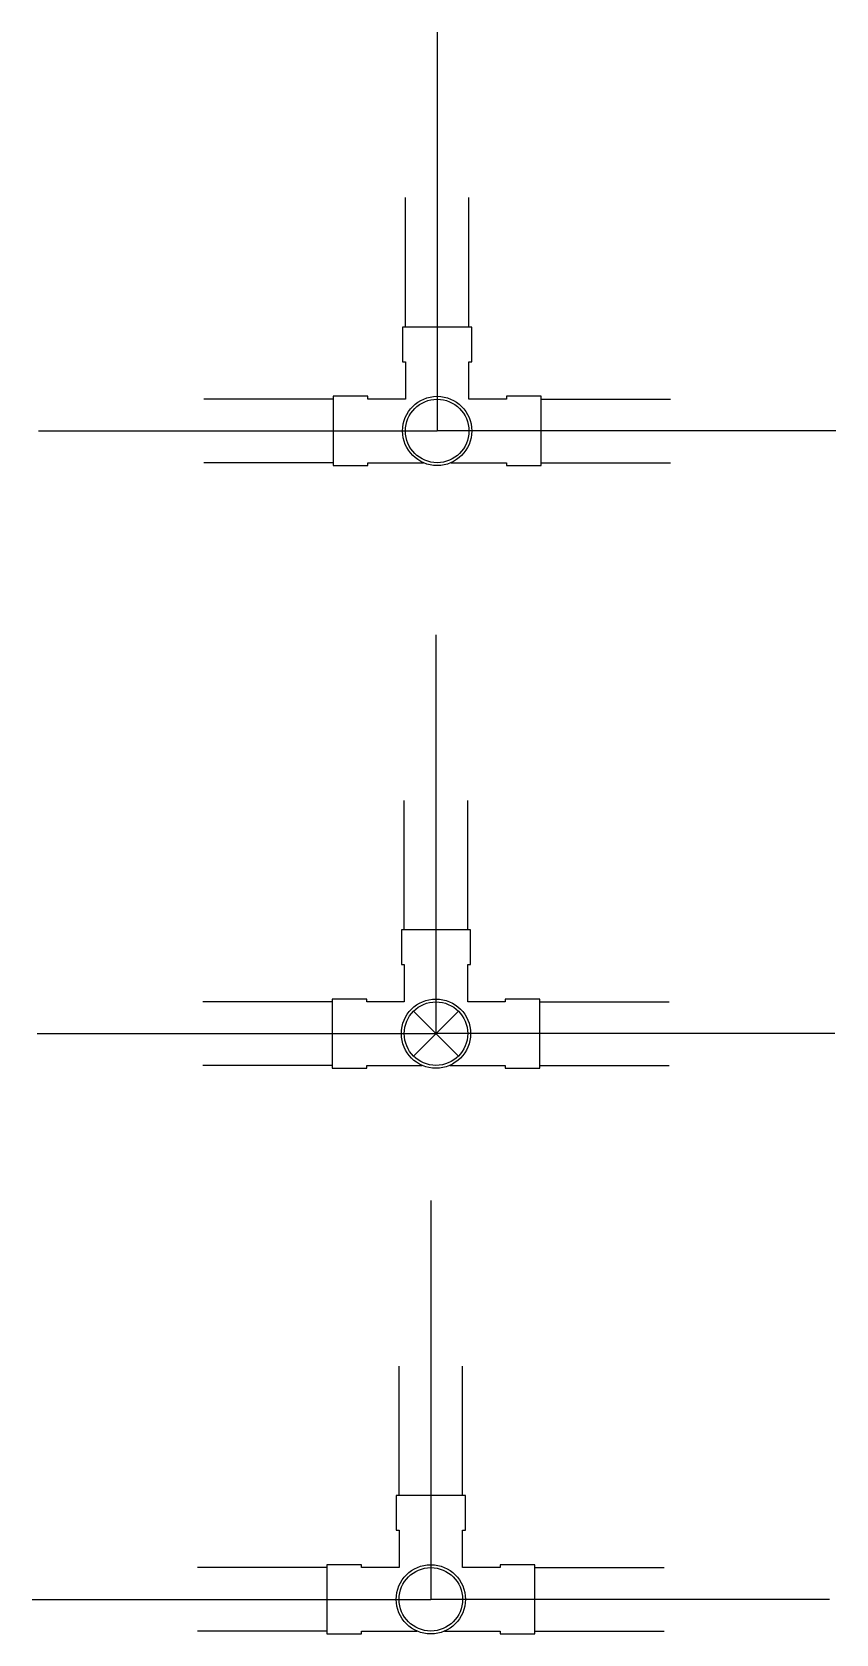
# Model space of a CAD drawing. Header units: inches. Extents: x 7 to 317, y -226 to 200.
# Drawn here: x 81.6 to 123.4, y -39.2 to 44.1 of the extents above; entities that cross this region are included whole.
import ezdxf

# ---------------------------------------------------------------- set-up
doc = ezdxf.new("R2010")
doc.units = ezdxf.units.IN
doc.header["$MEASUREMENT"] = 0
doc.layers.add('DetailLayer', color=149, linetype='Continuous', true_color=0x3a4355)

msp = doc.modelspace()

# ---------------------------------------------------------------- linework, layer by layer
at = {"layer": 'DetailLayer'}
for p, q in [((102.6399, 44.0555), (102.6399, 23.31621)), ((100.9899, 28.71621), (100.9899, 35.4449)), ((104.2899, 28.71621), (104.2899, 35.4449)), ((97.2399, 24.96621), (90.5112, 24.96621)), ((108.0399, 24.96621), (114.7686, 24.96621)), ((81.9006, 23.31621), (102.6399, 23.31621)), ((123.37919, 23.31621), (102.6399, 23.31621)), ((97.2399, 21.66621), (90.5112, 21.66621)), ((108.0399, 21.66621), (114.7686, 21.66621)), ((102.57787, 12.72218), (102.57787, -8.01711)), ((100.92787, -2.61711), (100.92787, 4.11158)), ((104.22787, -2.61711), (104.22787, 4.11158)), ((97.17787, -6.36711), (90.44917, -6.36711)), ((107.97787, -6.36711), (114.70657, -6.36711)), ((101.41115, -9.18384), (103.7446, -6.85039)), ((102.57787, -8.01711), (101.41115, -6.85039)), ((81.83858, -8.01711), (102.57787, -8.01711)), ((123.31717, -8.01711), (102.57787, -8.01711)), ((102.57787, -8.01711), (103.7446, -9.18384)), ((97.17787, -9.66711), (90.44917, -9.66711)), ((107.97787, -9.66711), (114.70657, -9.66711)), ((102.3104, -16.68949), (102.3104, -37.42878)), ((100.6604, -32.02878), (100.6604, -25.30008)), ((103.9604, -32.02878), (103.9604, -25.30008)), ((96.9104, -35.77878), (90.18171, -35.77878)), ((107.7104, -35.77878), (114.4391, -35.77878)), ((81.57111, -37.42878), (102.3104, -37.42878)), ((123.0497, -37.42878), (102.3104, -37.42878)), ((96.9104, -39.07878), (90.18171, -39.07878)), ((107.7104, -39.07878), (114.4391, -39.07878))]:
    msp.add_line(p, q, dxfattribs=at)
for points in [[(103.35927, 21.66621), (106.2399, 21.66621), (106.2399, 21.51621), (108.0399, 21.51621), (108.0399, 25.11621), (106.2399, 25.11621), (106.2399, 24.96621), (104.2899, 24.96621), (104.2899, 26.91621), (104.4399, 26.91621), (104.4399, 28.71621), (100.8399, 28.71621), (100.8399, 26.91621), (100.9899, 26.91621), (100.9899, 24.96621), (99.0399, 24.96621), (99.0399, 25.11621), (97.2399, 25.11621), (97.2399, 21.51621), (99.0399, 21.51621), (99.0399, 21.66621), (101.92052, 21.66621)], [(103.29725, -9.66711), (106.17787, -9.66711), (106.17787, -9.81711), (107.97787, -9.81711), (107.97787, -6.21711), (106.17787, -6.21711), (106.17787, -6.36711), (104.22787, -6.36711), (104.22787, -4.41711), (104.37787, -4.41711), (104.37787, -2.61711), (100.77787, -2.61711), (100.77787, -4.41711), (100.92787, -4.41711), (100.92787, -6.36711), (98.97787, -6.36711), (98.97787, -6.21711), (97.17787, -6.21711), (97.17787, -9.81711), (98.97787, -9.81711), (98.97787, -9.66711), (101.8585, -9.66711)], [(103.02978, -39.07878), (105.9104, -39.07878), (105.9104, -39.22878), (107.7104, -39.22878), (107.7104, -35.62878), (105.9104, -35.62878), (105.9104, -35.77878), (103.9604, -35.77878), (103.9604, -33.82878), (104.1104, -33.82878), (104.1104, -32.02878), (100.5104, -32.02878), (100.5104, -33.82878), (100.6604, -33.82878), (100.6604, -35.77878), (98.7104, -35.77878), (98.7104, -35.62878), (96.9104, -35.62878), (96.9104, -39.22878), (98.7104, -39.22878), (98.7104, -39.07878), (101.59103, -39.07878)]]:
    msp.add_lwpolyline(points, dxfattribs=at)
at = {"layer": 'DetailLayer', "linetype": 'Continuous'}
for centre, radius in [((102.6399, 23.31621), 1.8), ((102.6399, 23.31621), 1.65), ((102.57787, -8.01711), 1.8), ((102.57787, -8.01711), 1.65), ((102.3104, -37.42878), 1.8), ((102.3104, -37.42878), 1.65)]:
    msp.add_circle(centre, radius, dxfattribs=at)

doc.saveas('drawing.dxf')
